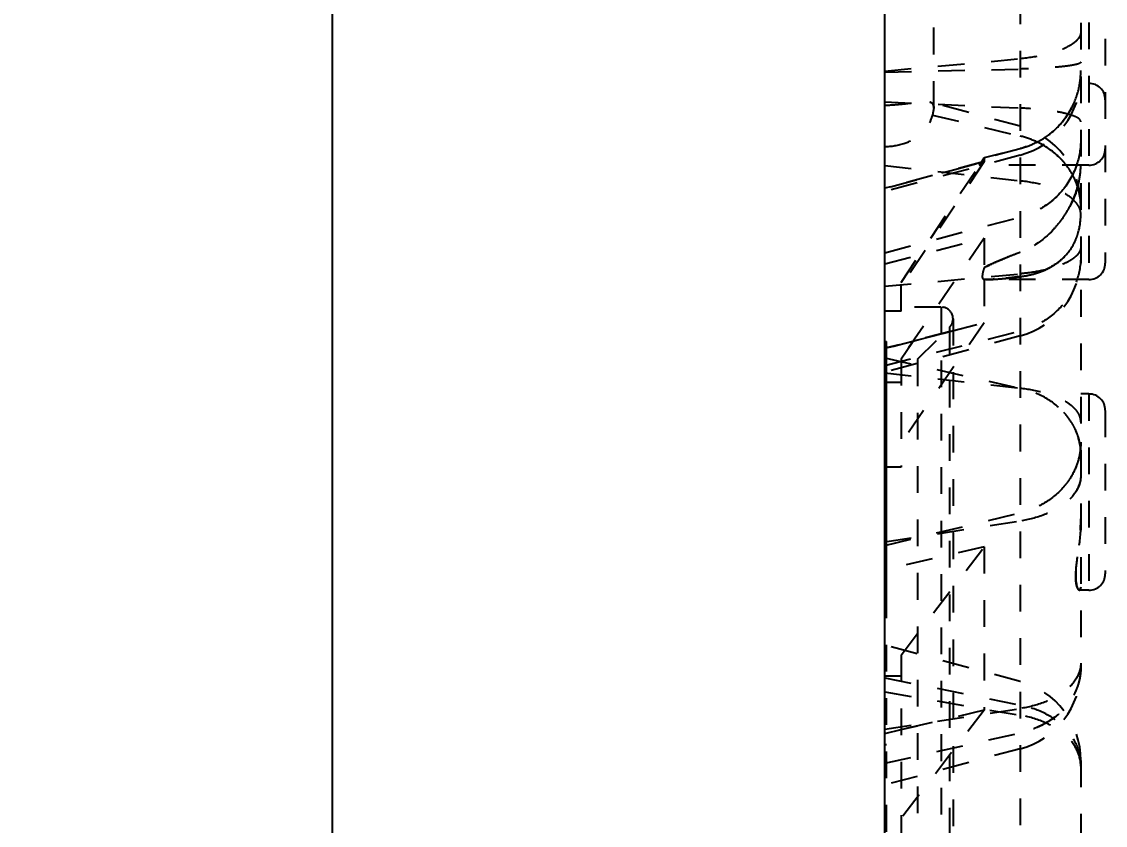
# Model space of a CAD drawing. Header units: millimetres. Extents: x 3400 to 4389, y -3437 to -1630.
# Drawn here: x 4129.9 to 4196.2, y -1853.1 to -1804 of the extents above; entities that cross this region are included whole.
import ezdxf

# ---------------------------------------------------------------- set-up
doc = ezdxf.new("R2010")
doc.units = ezdxf.units.MM
doc.header["$LTSCALE"] = 16.335
doc.header["$PDMODE"] = 3
doc.header["$PDSIZE"] = 0.3125
doc.linetypes.add('HIDDEN', pattern=[0.2, 0.1, -0.1])
doc.layers.get('0').update_dxf_attribs({"linetype": 'CONTINUOUS'})
doc.layers.get('Defpoints').update_dxf_attribs({"linetype": 'CONTINUOUS'})
doc.layers.add('DEFAULT_2', color=8, linetype='HIDDEN')
doc.styles.get("Standard").update_dxf_attribs({"font": 'txt', "width": 0.8})
doc.dimstyles.new('副本 STANDARD', dxfattribs={"dimtxt": 6, "dimasz": 4, "dimexe": 0, "dimexo": 0, "dimgap": 0, "dimtad": 0, "dimdsep": 46, "dimlunit": 6, "dimtxsty": 'Standard', "dimcen": 0, "dimclrd": 4, "dimclre": 4, "dimclrt": 6, "dimazin": 2, "dimtfac": 2, "dimtofl": 0, "dimtmove": 1, "dimatfit": 3, "dimfxl": 0, "dimtolj": 1, "dimtzin": 0, "dimarcsym": 0})

# ---------------------------------------------------------------- blocks, each defined once
blk = doc.blocks.new('*D449')
at = {"color": 4, "lineweight": -2}
for p, q in [((4020.79, -1745.761), (4148.884, -1745.761)), ((4148.884, -1755.761), (4148.884, -1961.607)), ((4148.884, -2335.761), (4148.884, -1984.007)), ((4020.79, -2345.761), (4148.884, -2345.761))]:
    blk.add_line(p, q, dxfattribs=at)
at = {"color": 4}
for points in [[(4147.217, -1755.761), (4150.551, -1755.761), (4148.884, -1745.761)], [(4147.217, -2335.761), (4150.551, -2335.761), (4148.884, -2345.761)]]:
    blk.add_solid(points, dxfattribs=at)
at = {"layer": 'Defpoints', "color": 0}
for p in [(4020.79, -1745.761), (4020.79, -2345.761), (4148.884, -2345.761)]:
    blk.add_point(p, dxfattribs=at)
at = {"color": 6, "insert": (4148.884, -1972.807), "char_height": 12, "attachment_point": 5, "rotation": 90}
blk.add_mtext('\\A1;600', dxfattribs=at)

msp = doc.modelspace()

# ---------------------------------------------------------------- linework, layer by layer
at = {"color": 7, "linetype": 'Continuous'}
for p, q in [((4182.698, -1947.267), (4182.698, -1745.761)), ((4182.698, -1823.559), (4182.798, -1823.559)), ((4182.798, -1839.559), (4182.798, -1823.559)), ((4182.698, -1839.559), (4182.798, -1839.559))]:
    msp.add_line(p, q, dxfattribs=at)
at = {"layer": 'DEFAULT_2', "color": 8, "linetype": 'HIDDEN'}
for p, q in [((4185.698, -1809.252), (4185.698, -1745.761)), ((4190.992, -1786.166), (4190.992, -1886.19)), ((4194.698, -1790.995), (4194.698, -1843.616)), ((4195.198, -1800.761), (4195.198, -1819.761)), ((4196.198, -1801.763), (4196.198, -1818.759)), ((4182.698, -1807.01), (4190.992, -1806.25)), ((4182.698, -1807.076), (4190.992, -1806.882)), ((4182.698, -1808.886), (4190.992, -1809.272)), ((4190.992, -1810.387), (4185.455, -1808.903)), ((4185.698, -1809.252), (4185.628, -1809.697)), ((4185.628, -1809.697), (4190.992, -1810.985)), ((4190.992, -1812.156), (4182.698, -1814.379)), ((4188.786, -1812.324), (4188.572, -1812.637)), ((4188.652, -1812.519), (4188.786, -1812.324)), ((4189.675, -1812.092), (4188.786, -1812.324)), ((4188.786, -1812.324), (4188.786, -1812.547)), ((4189.444, -1812.152), (4190.992, -1811.747)), ((4189.923, -1812.027), (4189.675, -1812.092)), ((4182.698, -1812.783), (4190.992, -1813.723)), ((4188.786, -1812.547), (4183.048, -1814.086)), ((4188.786, -1812.547), (4183.698, -1820.186)), ((4183.698, -1819.943), (4188.487, -1812.761)), ((4186.755, -1813.091), (4188.453, -1812.636)), ((4188.453, -1812.636), (4188.599, -1812.597)), ((4188.487, -1812.761), (4188.52, -1812.712)), ((4188.519, -1812.713), (4188.487, -1812.761)), ((4195.198, -1812.761), (4188.487, -1812.761)), ((4188.52, -1812.712), (4188.572, -1812.636)), ((4188.572, -1812.637), (4188.52, -1812.712)), ((4188.572, -1812.636), (4188.652, -1812.519)), ((4188.599, -1812.597), (4188.786, -1812.547)), ((4183.048, -1814.086), (4186.755, -1813.091)), ((4183.048, -1814.086), (4182.698, -1814.18)), ((4182.698, -1818.117), (4190.992, -1815.939)), ((4182.698, -1818.801), (4188.786, -1817.224)), ((4188.786, -1817.224), (4183.698, -1824.603)), ((4188.786, -1817.224), (4188.786, -1819.031)), ((4182.698, -1820.169), (4190.992, -1819.409)), ((4183.698, -1821.688), (4183.698, -1819.943)), ((4188.786, -1819.76), (4188.786, -1822.4)), ((4188.889, -1819.761), (4188.786, -1819.76)), ((4195.198, -1819.761), (4188.887, -1819.761)), ((4186.154, -1821.443), (4183.698, -1821.443)), ((4186.154, -1821.443), (4186.154, -2230.079)), ((4183.698, -1821.688), (4182.698, -1821.688)), ((4186.88, -1822.169), (4186.88, -2229.352)), ((4182.698, -1825.015), (4190.992, -1822.909)), ((4186.755, -1822.926), (4183.483, -1823.774)), ((4188.786, -1822.4), (4183.698, -1829.779)), ((4184.709, -1824.641), (4186.667, -1822.682)), ((4186.308, -1823.042), (4186.755, -1822.926)), ((4186.667, -1822.682), (4186.667, -2228.84)), ((4186.755, -1822.926), (4188.786, -1822.4)), ((4190.992, -1823.211), (4182.698, -1825.433)), ((4183.483, -1823.774), (4184.422, -1823.531)), ((4184.006, -1824.157), (4184.441, -1823.526)), ((4184.422, -1823.531), (4184.726, -1823.452)), ((4184.726, -1823.452), (4186.308, -1823.042)), ((4182.893, -1823.927), (4182.698, -1823.977)), ((4183.483, -1823.774), (4182.893, -1823.927)), ((4182.893, -1823.927), (4183.254, -1823.833)), ((4183.254, -1823.833), (4183.483, -1823.774)), ((4183.698, -1824.603), (4184.006, -1824.157)), ((4182.798, -1824.431), (4182.698, -1824.431)), ((4182.698, -1824.557), (4190.992, -1826.406)), ((4183.698, -1824.603), (4183.698, -1831.23)), ((4184.709, -1824.642), (4184.698, -2236.576)), ((4182.698, -1825.475), (4190.992, -1826.414)), ((4183.698, -1826.054), (4182.698, -1826.054)), ((4195.198, -1826.761), (4194.698, -1826.761)), ((4195.198, -1826.761), (4195.198, -1838.761)), ((4196.198, -1827.763), (4196.198, -1837.759)), ((4183.698, -1831.23), (4182.698, -1831.23)), ((4182.698, -1836.022), (4190.992, -1834.032)), ((4182.698, -1835.802), (4190.992, -1834.527)), ((4188.786, -1836.112), (4182.698, -1837.526)), ((4183.698, -1842.728), (4188.786, -1836.112)), ((4188.786, -1836.112), (4188.786, -1846.112)), ((4182.698, -1837.526), (4182.798, -1837.503)), ((4194.698, -1838.585), (4194.609, -1838.761)), ((4195.198, -1838.761), (4194.618, -1838.761)), ((4182.798, -1860.07), (4182.798, -1839.559)), ((4190.992, -1844.351), (4182.698, -1842.128)), ((4183.698, -1842.728), (4183.698, -1854.029)), ((4183.698, -1844.029), (4182.698, -1844.029)), ((4182.698, -1844.119), (4190.992, -1845.789)), ((4182.698, -1844.986), (4190.992, -1846.415)), ((4182.698, -1847.273), (4190.992, -1845.999)), ((4188.786, -1846.112), (4182.698, -1847.526)), ((4188.786, -1846.112), (4183.698, -1852.728)), ((4182.698, -1847.526), (4183.698, -1847.294)), ((4183.698, -1847.294), (4184.709, -1847.059)), ((4182.698, -1849.347), (4190.992, -1847.497)), ((4182.698, -1848.196), (4182.798, -1848.209)), ((4190.992, -1848.462), (4182.698, -1850.685)), ((4194.698, -1849.183), (4194.698, -1881.358))]:
    msp.add_line(p, q, dxfattribs=at)
for centre, radius, start, end in [((4189.819, -1806.972), 4.879, 355.87353, 359.98632), ((4189.707, -1807.321), 4.992, 284.92443, 359.95998), ((4189.688, -1806.965), 5.01, 342.80066, 355.90212), ((4195.198, -1808.761), 1, 0, 90), ((4189.832, -1807.003), 4.862, 326.58605, 343.14123), ((4189.803, -1806.986), 4.895, 318.18211, 335.10912), ((4183.421, -1809.158), 2.271, 334.30478, 346.28286), ((4189.771, -1806.957), 4.938, 303.00279, 318.16054), ((4189.698, -1815.216), 5, 0, 75), ((4189.741, -1816.206), 5.368, 65.26375, 76.49231), ((4189.714, -1806.861), 5.05, 284.6576, 297.40255), ((4189.827, -1816.018), 5.161, 59.12474, 65.26583), ((4189.741, -1806.91), 4.995, 297.38507, 302.97085), ((4195.198, -1811.761), 1, 270, 0), ((4190.26, -1815.502), 4.483, 32.45372, 40.58128), ((4190.437, -1815.392), 4.275, 20.79971, 32.47372), ((4188.984, -1812.579), 5.725, 339.69635, 348.09083), ((4188.619, -1812.446), 6.114, 331.94922, 339.70631), ((4188.384, -1812.322), 6.379, 324.60937, 331.96337), ((4188.345, -1812.296), 6.426, 317.36112, 324.62392), ((4191.247, -1815.976), 3.416, 317.53205, 338.41741), ((4191.169, -1815.935), 3.505, 333.00618, 339.63052), ((4191.14, -1815.874), 3.564, 305.56508, 317.49068), ((4189.698, -1818.381), 5, 285, 0), ((4190.989, -1815.664), 3.823, 300.04714, 305.57445), ((4195.198, -1818.761), 1, 270, 0), ((4190.547, -1814.676), 4.908, 286.94901, 289.97499), ((4188.5, -1805.051), 14.72, 273.50091, 274.87807), ((4188.014, -1799.343), 20.449, 274.87334, 275.96848), ((4186.154, -1822.169), 0.726, 315.00159, 90), ((4195.198, -1827.761), 1, 0, 90), ((4190.959, -1830.505), 3.752, 22.19906, 28.00821), ((4190.232, -1829.49), 4.521, 319.41327, 322.5682), ((4195.198, -1837.761), 1, 270, 0), ((4191.271, -1843.474), 3.427, 357.44314, 359.99755), ((4189.698, -1843.633), 5, 285, 0), ((4189.698, -1849.181), 5, 0, 75), ((4191.898, -1849.417), 2.8, 0.00831, 4.61813), ((4192.658, -1849.519), 2.041, 0.00251, 2.7218)]:
    msp.add_arc(centre, radius, start, end, dxfattribs=at)
for points, knots in [([(4194.698, -1804.598), (4194.698, -1804.693), (4194.643, -1804.902), (4194.425, -1805.178), (4194.09, -1805.431), (4193.446, -1805.761), (4192.399, -1806.07), (4191.491, -1806.204), (4190.992, -1806.25)], [0, 0, 0, 0, 0.066728, 0.145165, 0.241779, 0.358641, 0.649812, 1, 1, 1, 1]), ([(4194.698, -1804.598), (4194.698, -1804.645), (4194.673, -1804.852), (4194.545, -1805.034), (4194.433, -1805.148)], [0, 0, 0, 0, 0.226373, 1, 1, 1, 1]), ([(4194.433, -1805.148), (4194.409, -1805.172), (4194.301, -1805.273), (4194.18, -1805.359), (4194.083, -1805.42)], [0, 0, 0, 0, 0.230104, 1, 1, 1, 1]), ([(4194.698, -1806.461), (4194.698, -1806.494), (4194.59, -1806.561), (4194.4, -1806.612), (4194.068, -1806.678), (4193.632, -1806.733), (4193.086, -1806.785), (4192.196, -1806.845), (4191.487, -1806.871), (4190.992, -1806.882)], [0, 0, 0, 0, 0.025899, 0.081731, 0.169873, 0.28854, 0.434968, 0.605489, 1, 1, 1, 1]), ([(4182.698, -1809.095), (4183.016, -1809.087), (4183.599, -1809.049), (4184.383, -1808.952), (4184.98, -1808.878), (4185.325, -1808.868), (4185.455, -1808.903)], [0, 0, 0, 0, 0.344143, 0.633499, 0.854212, 1, 1, 1, 1]), ([(4185.455, -1808.903), (4185.471, -1808.907), (4185.529, -1808.925), (4185.583, -1808.957), (4185.613, -1808.988)], [0, 0, 0, 0, 0.278161, 1, 1, 1, 1]), ([(4185.698, -1809.252), (4185.698, -1809.173), (4185.677, -1809.005), (4185.526, -1808.923), (4185.455, -1808.904)], [0, 0, 0, 0, 0.515417, 1, 1, 1, 1]), ([(4185.613, -1808.988), (4185.628, -1809.003), (4185.685, -1809.079), (4185.698, -1809.179), (4185.698, -1809.252)], [0, 0, 0, 0, 0.225056, 1, 1, 1, 1]), ([(4194.698, -1810.11), (4194.698, -1810.058), (4194.62, -1809.933), (4194.404, -1809.809), (4194.076, -1809.682), (4193.634, -1809.569), (4193.088, -1809.467), (4192.198, -1809.347), (4191.488, -1809.295), (4190.992, -1809.272)], [0, 0, 0, 0, 0.040073, 0.102027, 0.191865, 0.309405, 0.452636, 0.61837, 1, 1, 1, 1]), ([(4182.698, -1811.632), (4183.117, -1811.617), (4183.863, -1811.502), (4184.782, -1811.039), (4185.366, -1810.417), (4185.57, -1809.934), (4185.628, -1809.697)], [0, 0, 0, 0, 0.33346, 0.591723, 0.805297, 1, 1, 1, 1]), ([(4193.89, -1809.68), (4193.56, -1810.181), (4192.702, -1811.073), (4191.579, -1811.593), (4190.992, -1811.747)], [0, 0, 0, 0, 0.497256, 1, 1, 1, 1]), ([(4194.698, -1815.315), (4194.698, -1814.826), (4194.513, -1813.829), (4193.718, -1812.516), (4192.505, -1811.508), (4191.511, -1811.11), (4190.992, -1810.985)], [0, 0, 0, 0, 0.239442, 0.484508, 0.738243, 1, 1, 1, 1]), ([(4194.698, -1811.204), (4194.698, -1811.737), (4194.517, -1812.812), (4193.733, -1814.246), (4192.523, -1815.355), (4191.516, -1815.801), (4190.992, -1815.939)], [0, 0, 0, 0, 0.248118, 0.49722, 0.747872, 1, 1, 1, 1]), ([(4193.665, -1812.586), (4193.582, -1812.489), (4193.228, -1812.109), (4192.811, -1811.788), (4192.476, -1811.588)], [0, 0, 0, 0, 0.246974, 1, 1, 1, 1]), ([(4194.698, -1815.764), (4194.698, -1815.647), (4194.647, -1815.399), (4194.433, -1815.056), (4194.097, -1814.74), (4193.459, -1814.333), (4192.411, -1813.947), (4191.493, -1813.779), (4190.992, -1813.723)], [0, 0, 0, 0, 0.077596, 0.163973, 0.264613, 0.381892, 0.665236, 1, 1, 1, 1]), ([(4194.586, -1813.761), (4194.382, -1814.735), (4193.47, -1816.529), (4191.87, -1817.769), (4190.992, -1818.097)], [0, 0, 0, 0, 0.515133, 1, 1, 1, 1]), ([(4194.698, -1815.315), (4194.698, -1814.948), (4194.629, -1814.455), (4194.477, -1813.989), (4194.433, -1813.874)], [0, 0, 0, 0, 0.747759, 1, 1, 1, 1]), ([(4193.475, -1814.416), (4193.15, -1814.783), (4192.386, -1815.424), (4191.468, -1815.814), (4190.992, -1815.939)], [0, 0, 0, 0, 0.49879, 1, 1, 1, 1]), ([(4194.425, -1817.23), (4194.47, -1817.118), (4194.631, -1816.643), (4194.698, -1816.137), (4194.698, -1815.756)], [0, 0, 0, 0, 0.239594, 1, 1, 1, 1]), ([(4188.786, -1819.031), (4189.123, -1818.854), (4189.857, -1818.533), (4190.601, -1818.243), (4190.992, -1818.097)], [0, 0, 0, 0, 0.477248, 1, 1, 1, 1]), ([(4190.992, -1818.097), (4190.92, -1818.124), (4190.636, -1818.231), (4190.353, -1818.341), (4190.142, -1818.425)], [0, 0, 0, 0, 0.252917, 1, 1, 1, 1]), ([(4194.698, -1817.757), (4194.698, -1817.853), (4194.643, -1818.061), (4194.425, -1818.337), (4194.09, -1818.59), (4193.446, -1818.921), (4192.399, -1819.229), (4191.491, -1819.363), (4190.992, -1819.409)], [0, 0, 0, 0, 0.066728, 0.145165, 0.241779, 0.358641, 0.649812, 1, 1, 1, 1]), ([(4193.8, -1818.246), (4193.464, -1818.625), (4192.575, -1819.256), (4191.534, -1819.508), (4190.992, -1819.579)], [0, 0, 0, 0, 0.481029, 1, 1, 1, 1]), ([(4194.698, -1817.757), (4194.698, -1817.804), (4194.673, -1818.011), (4194.545, -1818.193), (4194.433, -1818.307)], [0, 0, 0, 0, 0.226373, 1, 1, 1, 1]), ([(4189.4, -1818.737), (4189.346, -1818.761), (4189.139, -1818.854), (4188.934, -1818.953), (4188.786, -1819.031)], [0, 0, 0, 0, 0.260474, 1, 1, 1, 1]), ([(4190.142, -1818.425), (4190.079, -1818.451), (4189.83, -1818.551), (4189.583, -1818.656), (4189.4, -1818.737)], [0, 0, 0, 0, 0.255138, 1, 1, 1, 1]), ([(4194.698, -1818.332), (4194.698, -1818.847), (4194.516, -1819.892), (4193.727, -1821.279), (4192.516, -1822.349), (4191.514, -1822.776), (4190.992, -1822.909)], [0, 0, 0, 0, 0.244882, 0.492458, 0.744246, 1, 1, 1, 1]), ([(4188.786, -1819.031), (4188.752, -1819.131), (4188.697, -1819.306), (4188.662, -1819.53), (4188.671, -1819.701), (4188.751, -1819.756), (4188.786, -1819.76)], [0, 0, 0, 0, 0.399034, 0.686133, 0.868728, 1, 1, 1, 1]), ([(4189.397, -1819.744), (4189.524, -1819.736), (4190.057, -1819.696), (4190.588, -1819.633), (4190.992, -1819.579)], [0, 0, 0, 0, 0.237878, 1, 1, 1, 1]), ([(4190.992, -1819.579), (4190.92, -1819.589), (4190.637, -1819.625), (4190.353, -1819.659), (4190.14, -1819.681)], [0, 0, 0, 0, 0.254063, 1, 1, 1, 1]), ([(4192.476, -1819.179), (4192.36, -1819.206), (4191.87, -1819.307), (4191.372, -1819.374), (4190.992, -1819.409)], [0, 0, 0, 0, 0.237782, 1, 1, 1, 1]), ([(4190.992, -1819.579), (4191.079, -1819.568), (4191.412, -1819.518), (4191.74, -1819.443), (4191.978, -1819.371)], [0, 0, 0, 0, 0.261067, 1, 1, 1, 1]), ([(4192.224, -1819.289), (4192.283, -1819.267), (4192.516, -1819.177), (4192.742, -1819.067), (4192.903, -1818.974)], [0, 0, 0, 0, 0.25371, 1, 1, 1, 1]), ([(4188.887, -1819.761), (4188.928, -1819.761), (4189.098, -1819.759), (4189.268, -1819.751), (4189.397, -1819.744)], [0, 0, 0, 0, 0.238697, 1, 1, 1, 1]), ([(4189.399, -1819.744), (4189.354, -1819.746), (4189.184, -1819.756), (4189.014, -1819.761), (4188.887, -1819.761)], [0, 0, 0, 0, 0.260266, 1, 1, 1, 1]), ([(4194.698, -1830.425), (4194.698, -1829.97), (4194.508, -1829.033), (4193.705, -1827.813), (4192.491, -1826.884), (4191.508, -1826.521), (4190.992, -1826.406)], [0, 0, 0, 0, 0.231976, 0.473717, 0.730189, 1, 1, 1, 1]), ([(4194.698, -1828.456), (4194.698, -1828.339), (4194.647, -1828.09), (4194.433, -1827.748), (4194.097, -1827.431), (4193.459, -1827.024), (4192.411, -1826.639), (4191.493, -1826.471), (4190.992, -1826.414)], [0, 0, 0, 0, 0.077596, 0.163973, 0.264613, 0.381892, 0.665236, 1, 1, 1, 1]), ([(4194.272, -1828.743), (4194.231, -1828.667), (4194.057, -1828.364), (4193.843, -1828.085), (4193.665, -1827.892)], [0, 0, 0, 0, 0.246538, 1, 1, 1, 1]), ([(4194.698, -1830.425), (4194.698, -1830.084), (4194.629, -1829.624), (4194.477, -1829.194), (4194.433, -1829.087)], [0, 0, 0, 0, 0.746581, 1, 1, 1, 1]), ([(4194.698, -1829.705), (4194.698, -1830.193), (4194.513, -1831.19), (4193.718, -1832.502), (4192.505, -1833.509), (4191.511, -1833.907), (4190.992, -1834.032)], [0, 0, 0, 0, 0.239371, 0.484404, 0.738165, 1, 1, 1, 1]), ([(4194.698, -1829.705), (4194.698, -1830.071), (4194.629, -1830.564), (4194.477, -1831.03), (4194.433, -1831.145)], [0, 0, 0, 0, 0.747749, 1, 1, 1, 1]), ([(4194.433, -1831.145), (4194.322, -1831.437), (4194.128, -1831.813), (4193.886, -1832.154), (4193.822, -1832.238)], [0, 0, 0, 0, 0.747324, 1, 1, 1, 1]), ([(4194.698, -1831.757), (4194.698, -1832.077), (4194.475, -1832.778), (4193.64, -1833.601), (4192.438, -1834.215), (4191.497, -1834.45), (4190.992, -1834.527)], [0, 0, 0, 0, 0.193081, 0.419787, 0.691433, 1, 1, 1, 1]), ([(4194.698, -1831.757), (4194.698, -1831.835), (4194.675, -1832.157), (4194.557, -1832.469), (4194.433, -1832.679)], [0, 0, 0, 0, 0.242581, 1, 1, 1, 1]), ([(4193.665, -1832.432), (4193.328, -1832.825), (4192.504, -1833.51), (4191.511, -1833.907), (4190.992, -1834.032)], [0, 0, 0, 0, 0.492169, 1, 1, 1, 1]), ([(4194.698, -1834.399), (4194.698, -1834.984), (4194.598, -1836.042), (4194.397, -1837.368), (4194.375, -1838.25), (4194.483, -1838.644), (4194.576, -1838.761), (4194.618, -1838.761)], [0, 0, 0, 0, 0.395922, 0.712856, 0.916314, 0.971968, 1, 1, 1, 1]), ([(4194.417, -1838.35), (4194.385, -1838.136), (4194.389, -1837.611), (4194.544, -1836.3), (4194.698, -1835.2), (4194.698, -1834.399)], [0, 0, 0, 0, 0.163718, 0.393705, 1, 1, 1, 1]), ([(4194.617, -1838.761), (4194.567, -1838.761), (4194.459, -1838.596), (4194.433, -1838.455), (4194.417, -1838.35)], [0, 0, 0, 0, 0.321608, 1, 1, 1, 1]), ([(4194.618, -1838.761), (4194.626, -1838.761), (4194.674, -1838.747), (4194.688, -1838.69), (4194.694, -1838.652)], [0, 0, 0, 0, 0.187019, 1, 1, 1, 1]), ([(4194.698, -1843.228), (4194.698, -1843.548), (4194.475, -1844.249), (4193.64, -1845.072), (4192.438, -1845.687), (4191.497, -1845.921), (4190.992, -1845.999)], [0, 0, 0, 0, 0.193081, 0.419787, 0.691433, 1, 1, 1, 1]), ([(4194.698, -1843.474), (4194.698, -1843.929), (4194.508, -1844.867), (4193.705, -1846.088), (4192.491, -1847.018), (4191.508, -1847.381), (4190.992, -1847.497)], [0, 0, 0, 0, 0.232075, 0.473858, 0.730294, 1, 1, 1, 1]), ([(4194.698, -1843.228), (4194.698, -1843.306), (4194.675, -1843.628), (4194.557, -1843.94), (4194.433, -1844.15)], [0, 0, 0, 0, 0.242581, 1, 1, 1, 1]), ([(4194.695, -1843.627), (4194.675, -1844.07), (4194.456, -1844.975), (4193.645, -1846.144), (4192.451, -1847.034), (4191.494, -1847.385), (4190.992, -1847.497)], [0, 0, 0, 0, 0.232206, 0.474328, 0.730797, 1, 1, 1, 1]), ([(4194.698, -1849.416), (4194.698, -1849.004), (4194.501, -1848.142), (4193.687, -1847.042), (4192.473, -1846.213), (4191.505, -1845.892), (4190.992, -1845.789)], [0, 0, 0, 0, 0.221458, 0.458748, 0.719191, 1, 1, 1, 1]), ([(4194.698, -1849.519), (4194.698, -1849.164), (4194.487, -1848.4), (4193.659, -1847.467), (4192.451, -1846.769), (4191.5, -1846.502), (4190.992, -1846.415)], [0, 0, 0, 0, 0.205089, 0.436015, 0.702851, 1, 1, 1, 1]), ([(4194.696, -1849.422), (4194.692, -1849.343), (4194.658, -1849.018), (4194.548, -1848.704), (4194.433, -1848.486)], [0, 0, 0, 0, 0.244567, 1, 1, 1, 1])]:
    msp.add_open_spline(points, degree=3, knots=knots, dxfattribs=at)
for points in [[(4194.698, -1811.204), (4194.698, -1811.737), (4194.607, -1812.276), (4194.433, -1812.78)], [(4194.433, -1812.78), (4194.226, -1813.377), (4193.894, -1813.943), (4193.475, -1814.416)], [(4194.586, -1813.761), (4194.659, -1813.413), (4194.698, -1813.056), (4194.698, -1812.701)], [(4194.694, -1838.652), (4194.697, -1838.63), (4194.698, -1838.607), (4194.698, -1838.585)]]:
    msp.add_open_spline(points, degree=3, dxfattribs=at)

# ---------------------------------------------------------------- dimensions: what is measured, and where the dimension line sits
dim = msp.add_linear_dim(base=(4148.884, -2345.761), p1=(4020.79, -1745.761), p2=(4020.79, -2345.761), angle=90, dimstyle='副本 STANDARD', override={"dimtxt": 12, "dimasz": 10, "dimfxl": 1.25})
dim.commit()
dim.dimension.update_dxf_attribs({"geometry": '*D449', "text_midpoint": (4148.884, -1972.807), "dimtype": 160})

doc.saveas('drawing.dxf')
